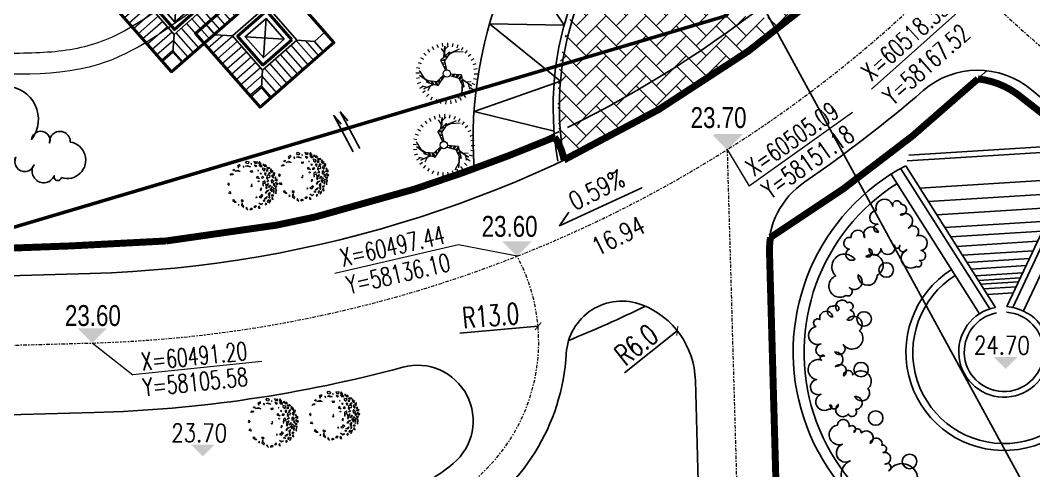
# Model space of a CAD drawing. Header units: inches. Extents: x 393 to 1582, y 246 to 1188.
# Drawn here: x 1064.4 to 1137.2, y 691.2 to 723.6 of the extents above; entities that cross this region are included whole.
import ezdxf

# ---------------------------------------------------------------- set-up
doc = ezdxf.new("R2010")
doc.units = ezdxf.units.IN
doc.header["$MEASUREMENT"] = 0
for name, pattern in [('CENTERX2', [4, 2.5, -0.5, 0.5, -0.5]), ('CONTINOUS', [0]), ('DASHED2', [0.375, 0.25, -0.125]), ('DOTE', [2.42, 2, -0.2, 0.02, -0.2])]:
    doc.linetypes.add(name, pattern=pattern)
for name, color, linetype in [('DIM', 4, 'Continuous'), ('drain', 4, 'Continuous'), ('ELEV', 1, 'Continuous'), ('JZ', 4, 'Continuous'), ('LAWN', 3, 'Continuous'), ('ROAD-TEXT', 4, 'Continuous'), ('roadradiu', 3, 'Continuous'), ('rod', 1, 'Continuous'), ('YSX', 7, 'Continuous'), ('公共绿地', 3, 'Continuous'), ('绿化', 3, 'Continuous'), ('车库边线', 4, 'DOTE')]:
    doc.layers.add(name, color=color, linetype=linetype)
for name, color, linetype, lineweight in [('HATCH', 64, 'Continuous', 9), ('jz1', 40, 'Continuous', 40), ('ROAD', 1, 'Continuous', 25), ('ROAD-CENTER', 7, 'CENTERX2', 18), ('ROAD-ZB', 4, 'Continuous', 15), ('树', 84, 'Continuous', 15)]:
    doc.layers.add(name, color=color, linetype=linetype, lineweight=lineweight)
doc.styles.add('DIM_FONT', font='SIMPLEX.shx', dxfattribs={"width": 0.8})
doc.styles.add('FLS', font='', dxfattribs={"width": 0.8})
doc.styles.add('HZ', font='simplex.shx', dxfattribs={"width": 0.7, "bigfont": 'hztxt.shx'})
doc.styles.get('FLS').set_extended_font_data('创艺繁隶书')
doc.linetypes.add('FENCELINE1', pattern='A,0.25,-0.1,[133,ltypeshp.shx,S=0.1,R=0,X=-0.1,Y=0],-0.1,1', length=1.45)
doc.dimstyles.new('NORMAL', dxfattribs={"dimtxt": 1.5, "dimasz": 0.3, "dimexe": 0.5, "dimexo": 0.3, "dimgap": 0.3, "dimtad": 1, "dimdec": 1, "dimzin": 1, "dimdsep": 46, "dimtxsty": 'HZ', "dimblk": 'ARCHTICK', "dimcen": 0, "dimclrt": 256, "dimadec": 0, "dimazin": 0, "dimtfac": 1, "dimtdec": 1, "dimtofl": 0, "dimtmove": 0, "dimatfit": 3, "dimldrblk": 'ARCHTICK', "dimfxl": 1, "dimtolj": 2, "dimtzin": 0, "dimarcsym": 0})

# ---------------------------------------------------------------- blocks, each defined once
blk = doc.blocks.new('A$C4EB55EB1')
at = {"layer": '绿化'}
for p, q in [((14.986, 18.355), (0.415, 16.882)), ((15.206, 17.372), (0.516, 15.887)), ((15.416, 16.891), (0.566, 15.39)), ((13.097, 10.319), (9.025, 16.245)), ((13.52, 11.157), (9.96, 16.339)), ((13.859, 11.829), (10.708, 16.415)), ((14.174, 12.452), (11.402, 16.485)), ((14.49, 13.078), (12.101, 16.556)), ((14.718, 13.53), (12.604, 16.607)), ((14.891, 13.872), (12.986, 16.645)), ((15.119, 14.324), (13.489, 16.696)), ((15.38, 14.841), (14.065, 16.754)), ((10.333, 4.843), (2.923, 15.628)), ((10.964, 6.093), (4.316, 15.769)), ((11.603, 7.359), (5.727, 15.911)), ((12.201, 8.544), (7.047, 16.045)), ((12.645, 9.423), (8.027, 16.144)), ((9.265, 2.729), (15.992, 16.052)), ((9.712, 2.503), (16.366, 15.684)), ((8.311, 2.489), (0, 14.585)), ((8.828, 2.619), (0.307, 15.021)), ((10.604, 2.053), (17.205, 15.127))]:
    blk.add_line(p, q, dxfattribs=at)
for points in [[(29.942, 28.85, 1.091309), (30.731, 27.642, 1.091309), (31.091, 26.574, 1.091309), (31.486, 25.97, 1.091309), (32.373, 26.863, 1.091309), (32.762, 27.684, 1.091309), (33.26, 28.113, 1.091309), (31.65, 29.711, 1.091309), (29.721, 30.702, 1.091309), (29.426, 33.409, 1.091309), (28.5, 33.121, 1.091309), (26.141, 34.965, 1.091309), (25.21, 36.102, 1.091309), (22.36, 35.736, 1.091309), (21.257, 35.27, 1.091309), (20.759, 34.84, 1.091309), (22.795, 33.814, 1.091309), (22.94, 33.173, 1.091309), (25.689, 31.793, 1.091309), (27.329, 31.727, 1.091309), (27.688, 31.016, 1.091309), (28.727, 29.844, 1.091309), (29.942, 28.85)], [(12.534, 32.568, 1.091309), (13.64, 32.323, 1.091309), (14.988, 33.895, 1.091309), (16.807, 33.651, 1.091309), (18.343, 32.908, 1.091309), (18.658, 34.228, 1.091309), (19.119, 34.906, 1.091309), (17.299, 35.506, 1.091309), (15.803, 35.287, 1.091309), (14.304, 35.781, 1.091309), (12.958, 33.496, 1.091309), (10.46, 34.2, 1.091309), (8.754, 32.983, 1.091309), (7.693, 30.842, 1.091309), (7.697, 29.773, 1.091309), (8.197, 29.49, 1.091309), (10.041, 31.847, 1.091309), (10.897, 31.922, 1.091309), (12.534, 32.568)], [(5.549, 23.415, 1.091309), (6.728, 22.671, 1.091309), (7.937, 23.459, 1.091309), (7.468, 24.918, 1.091309), (7.892, 25.846, 1.091309), (9.1, 26.99, 1.091309), (9.526, 27.561, 1.091309), (9.306, 29.057, 1.091309), (9.553, 29.806, 1.091309), (10.368, 31.198, 1.091309), (11.114, 31.664, 1.091309), (10.075, 33.192, 1.091309), (7.519, 30.476, 1.091309), (7.344, 29.585, 1.091309), (7.029, 27.909, 1.091309), (5.857, 26.872, 1.091309), (5.256, 25.409, 1.091309), (5.332, 24.198, 1.091309), (5.549, 23.415)], [(32.105, 12.719, 1.091309), (31.718, 11.542, 1.091309), (32.005, 10.973, 1.091309), (31.794, 10.331, 1.091309), (32.189, 9.37, 1.091309), (33.432, 10.621, 1.091309), (34.354, 11.978, 1.091309), (35.7, 14.263, 1.091309), (35.412, 14.832, 1.091309), (35.301, 15.936, 1.091309), (35.833, 16.828, 1.091309), (36.576, 18.363, 1.091309), (35.468, 18.965, 1.091309), (35.784, 20.284, 1.091309), (36.066, 21.14, 1.091309), (35.885, 22.03, 1.091309), (34.06, 23.698, 1.091309), (33.985, 24.909, 1.091309), (32.315, 23.443, 1.091309), (33.745, 22.379, 1.091309), (33.854, 21.631, 1.091309), (33.36, 20.49, 1.091309), (32.686, 19.525, 1.091309), (32.903, 18.742, 1.091309), (33.654, 18.139, 1.091309), (33.343, 15.395, 1.091309), (33.024, 14.788, 1.091309), (32.207, 14.109, 1.091309), (31.71, 13.679, 1.091309), (32.105, 12.719)], [(5.206, 18.97, 1.091309), (5.247, 17.652, 1.091309), (6.349, 18.475, 1.091309), (7.666, 18.871, 1.091309), (8.842, 18.84, 1.091309), (9.624, 19.412, 1.091309), (8.482, 19.907, 1.091309), (6.624, 21.112, 1.091309), (5.303, 21.785, 1.091309), (5.201, 20.395, 1.091309), (5.56, 19.684, 1.091309), (5.206, 18.97)], [(23.476, 4.175, 1.091309), (23.299, 3.64, 1.091309), (24.153, 4.07, 1.091309), (24.941, 3.218, 1.091309), (25.654, 3.22, 1.091309), (26.754, 4.4, 1.091309), (27.5, 5.222, 1.091309), (27.963, 5.188, 1.091309), (29.672, 5.692, 1.091309), (30.595, 6.693, 1.091309), (31.375, 7.978, 1.091309), (30.983, 7.87, 1.091309), (30.589, 8.474, 1.091309), (30.869, 9.686, 1.091309), (30.155, 10.04, 1.091309), (29.231, 9.396, 1.091309), (28.016, 10.033, 1.091309), (27.667, 8.251, 1.091309), (28.168, 7.611, 1.091309), (27.815, 6.541, 1.091309), (26.749, 5.825, 1.091309), (25.785, 6.142, 1.091309), (23.965, 6.742, 1.091309), (23.721, 5.28, 1.091309), (22.831, 5.099, 1.091309), (22.405, 4.528, 1.091309), (23.476, 4.175)], [(12.963, 3.605, 1.091309), (14.036, 2.54, 1.091309), (14.996, 3.292, 1.091309), (15.6, 3.686, 1.091309), (16.637, 2.87, 1.091309), (17.247, 1.838, 1.091309), (18.208, 2.234, 1.091309), (18.739, 3.126, 1.091309), (20.88, 2.421, 1.091309), (21.908, 4.099, 1.091309), (21.159, 3.989, 1.091309), (19.769, 4.091, 1.091309), (18.944, 5.549, 1.091309), (18.023, 3.836, 1.091309), (17.275, 3.727, 1.091309), (16.737, 4.616, 1.091309), (15.843, 5.503, 1.091309), (15.627, 5.93, 1.091309), (15.625, 6.643, 1.091309), (16.475, 8.142, 1.091309), (15.869, 8.104, 1.091309), (15.05, 7.781, 1.091309), (14.127, 6.78, 1.091309), (13.917, 5.782, 1.091309), (13.28, 4.568, 1.091309), (12.426, 4.138, 1.091309), (12.963, 3.605)]]:
    blk.add_lwpolyline(points, format="xyb", close=True, dxfattribs=at)
for centre in [(20.833, 31.812), (15.936, 31.648), (11.793, 29.886), (25.746, 29.932), (8.506, 26.788), (10.367, 27.046), (29.358, 26.43), (31.525, 21.793), (31.68, 16.535), (29.912, 11.965), (26.883, 8.635), (18.123, 6.006), (22.875, 6.553)]:
    blk.add_circle(centre, 0.646, dxfattribs=at)
for centre, radius, start, end in [((19.017, 18.748), 18.754, 238.66969, 190.31567), ((19.041, 18.765), 17.79, 243.21345, 185.77191), ((19.041, 18.765), 8.73, 243.21345, 185.77191), ((19.041, 18.765), 8.112, 243.21345, 185.77191), ((19, 18.736), 4.031, 221.74114, 207.24422), ((19, 18.736), 3.531, 221.74114, 207.24422)]:
    blk.add_arc(centre, radius, start, end, dxfattribs=at)
blk = doc.blocks.new('GPPMTR01')
at = {"color": 0, "linetype": 'ByBlock'}
for points in [[(-0.263, 0.454), (-0.27, 0.431), (-0.248, 0.431), (-0.243, 0.447)], [(-0.215, 0.443), (-0.218, 0.456), (-0.242, 0.475), (-0.199, 0.486), (-0.199, 0.449)], [(-0.166, 0.433), (-0.207, 0.386), (-0.18, 0.371), (-0.137, 0.387), (-0.147, 0.409), (-0.165, 0.407)], [(-0.173, 0.469), (-0.151, 0.518), (-0.12, 0.516), (-0.128, 0.487), (-0.144, 0.498), (-0.151, 0.48), (-0.145, 0.47)], [(-0.127, 0.461), (-0.133, 0.429), (-0.111, 0.428), (-0.096, 0.459)], [(-0.106, 0.53), (-0.073, 0.496), (-0.058, 0.515), (-0.035, 0.504), (-0.038, 0.545), (-0.064, 0.53)], [(-0.038, 0.477), (-0.055, 0.454), (-0.043, 0.424), (-0.032, 0.439)], [(0.007, 0.443), (-0.026, 0.412), (-0.02, 0.382), (0.016, 0.352), (0.045, 0.367), (0.01, 0.386), (0.034, 0.42)], [(0.005, 0.559), (-0.005, 0.523), (0.016, 0.511), (0.051, 0.519)], [(0.01, 0.485), (0.042, 0.462), (0.084, 0.477), (0.066, 0.492), (0.042, 0.485)], [(0.105, 0.53), (0.084, 0.519), (0.099, 0.504), (0.114, 0.511)], [(0.158, 0.447), (0.096, 0.443), (0.105, 0.412), (0.146, 0.393), (0.155, 0.416), (0.14, 0.428)], [(0.131, 0.488), (0.137, 0.5), (0.134, 0.53), (0.173, 0.507), (0.146, 0.481)], [(0.179, 0.477), (0.229, 0.496), (0.25, 0.473), (0.223, 0.458), (0.22, 0.477), (0.202, 0.469), (0.199, 0.458)], [(0.205, 0.439), (0.179, 0.42), (0.194, 0.405), (0.226, 0.416)], [(0.268, 0.45), (0.253, 0.435), (0.241, 0.409), (0.274, 0.428)], [(-0.412, 0.305), (-0.364, 0.304), (-0.367, 0.328), (-0.343, 0.337), (-0.374, 0.364), (-0.382, 0.335)], [(-0.393, 0.241), (-0.408, 0.23), (-0.396, 0.226)], [(-0.354, 0.404), (-0.335, 0.371), (-0.312, 0.378), (-0.293, 0.408)], [(-0.304, 0.31), (-0.343, 0.272), (-0.298, 0.279)], [(-0.298, 0.355), (-0.259, 0.362), (-0.24, 0.402), (-0.263, 0.4), (-0.275, 0.378)], [(-0.215, 0.295), (-0.215, 0.276), (-0.206, 0.283)], [(-0.123, 0.314), (-0.144, 0.295), (-0.135, 0.287), (-0.115, 0.295)], [(-0.064, 0.207), (-0.085, 0.184), (-0.115, 0.203), (-0.115, 0.219), (-0.085, 0.207), (-0.052, 0.226)], [(-0.079, 0.401), (-0.097, 0.371), (-0.064, 0.359), (-0.049, 0.371)], [(-0.032, 0.317), (-0.058, 0.295), (-0.043, 0.264), (-0.023, 0.291)], [(0.045, 0.295), (0.042, 0.249), (0.105, 0.211), (0.119, 0.219), (0.069, 0.245), (0.096, 0.283)], [(0.084, 0.371), (0.072, 0.344), (0.081, 0.321), (0.084, 0.344)], [(0.128, 0.336), (0.137, 0.287), (0.114, 0.272), (0.146, 0.26), (0.158, 0.302)], [(0.179, 0.272), (0.167, 0.245), (0.185, 0.238), (0.199, 0.253)], [(0.199, 0.291), (0.179, 0.352), (0.211, 0.31)], [(0.214, 0.359), (0.274, 0.374), (0.291, 0.409), (0.282, 0.336), (0.247, 0.333)], [(0.25, 0.325), (0.241, 0.298), (0.312, 0.302), (0.282, 0.329)], [(0.253, 0.268), (0.241, 0.226), (0.259, 0.177), (0.274, 0.203), (0.253, 0.219)], [(0.303, 0.268), (0.309, 0.219), (0.336, 0.215), (0.351, 0.234)], [(0.315, 0.416), (0.306, 0.401), (0.318, 0.39), (0.348, 0.393)], [(0.321, 0.363), (0.306, 0.34), (0.327, 0.325), (0.356, 0.325), (0.327, 0.336)], [(0.351, 0.382), (0.348, 0.371), (0.368, 0.355), (0.392, 0.359)], [(0.386, 0.257), (0.368, 0.272), (0.365, 0.287), (0.377, 0.298), (0.401, 0.283)], [(0.401, 0.207), (0.383, 0.219), (0.365, 0.211), (0.368, 0.196), (0.392, 0.192)], [(0.431, 0.26), (0.419, 0.245), (0.436, 0.23), (0.466, 0.249)], [(-0.482, 0.014), (-0.506, 0.025), (-0.514, -0.024), (-0.506, -0.036), (-0.464, -0.036), (-0.47, -0.024), (-0.494, -0.017)], [(-0.482, 0.196), (-0.461, 0.207), (-0.432, 0.177), (-0.452, 0.154), (-0.494, 0.15), (-0.5, 0.177)], [(-0.446, 0.071), (-0.432, 0.055), (-0.414, 0.067)], [(-0.417, 0.109), (-0.411, 0.15), (-0.357, 0.188), (-0.369, 0.162)], [(-0.283, 0.139), (-0.269, 0.181), (-0.239, 0.166), (-0.248, 0.139), (-0.263, 0.15)], [(-0.02, 0.033), (-0.035, 0.025), (-0.026, 0.017), (-0.014, 0.021)], [(-0.02, 0.188), (-0.008, 0.192), (0.001, 0.177), (-0.02, 0.169)], [(0.152, 0.162), (0.137, 0.139), (0.158, 0.12), (0.176, 0.128), (0.161, 0.143)], [(0.25, 0.086), (0.271, 0.063), (0.274, 0.021), (0.303, 0.052), (0.285, 0.109)], [(0.348, 0.173), (0.377, 0.128), (0.356, 0.097), (0.354, 0.128)], [(0.401, 0.078), (0.398, 0.063), (0.374, 0.067), (0.377, 0.09)], [(0.428, 0.025), (0.431, -0.021), (0.377, -0.043), (0.41, -0.013)], [(0.422, 0.166), (0.419, 0.135), (0.439, 0.12), (0.451, 0.139)], [(0.442, 0.203), (0.451, 0.169), (0.487, 0.139), (0.472, 0.181)], [(0.451, 0.074), (0.469, 0.052), (0.484, 0.063), (0.472, 0.093)], [(-0.467, -0.131), (-0.464, -0.157), (-0.482, -0.154), (-0.485, -0.127)], [(-0.437, -0.131), (-0.429, -0.066), (-0.381, -0.04), (-0.408, -0.078)], [(-0.42, -0.26), (-0.432, -0.218), (-0.411, -0.188), (-0.402, -0.214), (-0.411, -0.229)], [(0.256, -0.013), (0.241, -0.028), (0.253, -0.04)], [(0.407, -0.119), (0.389, -0.138), (0.398, -0.176), (0.419, -0.154)], [(0.436, -0.066), (0.442, -0.097), (0.466, -0.097), (0.481, -0.074), (0.46, -0.078)], [(-0.266, -0.366), (-0.304, -0.374), (-0.283, -0.4), (-0.251, -0.393)], [(0.17, -0.286), (0.137, -0.317), (0.149, -0.336), (0.176, -0.321)], [(0.188, -0.431), (0.211, -0.423), (0.188, -0.408)], [(0.205, -0.332), (0.199, -0.343), (0.235, -0.378), (0.294, -0.359), (0.274, -0.34), (0.235, -0.351)], [(0.327, -0.305), (0.333, -0.328), (0.389, -0.313)], [(0.416, -0.218), (0.389, -0.233), (0.392, -0.271), (0.407, -0.248)], [(-0.115, -0.473), (-0.138, -0.438), (-0.106, -0.438), (-0.085, -0.446)], [(0.072, -0.48), (0.042, -0.461), (0.06, -0.45), (0.066, -0.454), (0.096, -0.454), (0.096, -0.438), (0.125, -0.442), (0.114, -0.461)]]:
    blk.add_lwpolyline(points, close=True, dxfattribs=at)
blk.add_circle((0, 0), 0.01, dxfattribs=at)
blk = doc.blocks.new('_ARCHTICK')
at = {"color": 0, "linetype": 'ByBlock', "const_width": 0.15}
blk.add_lwpolyline([(-0.5, -0.5), (0.5, 0.5)], dxfattribs=at)
blk = doc.blocks.new('*D108')
at = {"layer": 'DEFPOINTS', "color": 0, "ltscale": 0.3, "transparency": 16777216}
for p in [(1123.957, 1187.983), (1247.519, 525.406)]:
    blk.add_point(p, dxfattribs=at)
at = {"layer": 'roadradiu', "color": 0, "lineweight": -2, "ltscale": 0.3, "transparency": 16777216}
blk.add_line((1246.336, 531.746), (1247.519, 525.406), dxfattribs=at)
at = {"layer": 'roadradiu', "color": 0, "lineweight": -2, "ltscale": 0.3, "transparency": 16777216, "xscale": 0.3, "yscale": 0.3, "zscale": 0.3, "rotation": 280.5635434118076}
blk.add_blockref('_ARCHTICK', (1247.519, 525.406), dxfattribs=at)
at = {"layer": 'roadradiu', "ltscale": 0.3, "transparency": 16777216, "insert": (1247.905, 529.063), "char_height": 1.5, "attachment_point": 5, "rotation": 280.56354, "style": 'HZ'}
blk.add_mtext('\\A2;R674.0', dxfattribs=at)
blk = doc.blocks.new('*D188')
at = {"layer": 'DEFPOINTS', "color": 0, "ltscale": 0.3, "transparency": 16777216}
for p in [(1123.957, 1187.983), (1194.722, 517.708)]:
    blk.add_point(p, dxfattribs=at)
at = {"layer": 'roadradiu', "color": 0, "lineweight": -2, "ltscale": 0.3, "transparency": 16777216}
blk.add_line((1193.358, 530.623), (1194.722, 517.708), dxfattribs=at)
at = {"layer": 'roadradiu', "color": 0, "lineweight": -2, "ltscale": 0.3, "transparency": 16777216, "xscale": 0.3, "yscale": 0.3, "zscale": 0.3, "rotation": 276.0266870917976}
blk.add_blockref('_ARCHTICK', (1194.722, 517.708), dxfattribs=at)
at = {"layer": 'roadradiu', "ltscale": 0.3, "transparency": 16777216, "insert": (1194.709, 527.824), "char_height": 1.5, "attachment_point": 5, "rotation": 276.02669, "style": 'HZ'}
blk.add_mtext('\\A2;R674.0', dxfattribs=at)
blk = doc.blocks.new('*D497')
at = {"layer": 'DEFPOINTS', "color": 0, "ltscale": 0.3, "transparency": 16777216}
for p in [(1111.623, 701.285), (1106.922, 697.557)]:
    blk.add_point(p, dxfattribs=at)
at = {"layer": 'roadradiu', "color": 0, "lineweight": -2, "ltscale": 0.3, "transparency": 16777216}
blk.add_line((1107.823, 698.271), (1111.623, 701.285), dxfattribs=at)
at = {"layer": 'roadradiu', "color": 0, "lineweight": -2, "ltscale": 0.3, "transparency": 16777216, "xscale": 0.5, "yscale": 0.5, "zscale": 0.5, "rotation": 38.41345613202511}
blk.add_blockref('_ARCHTICK', (1111.623, 701.285), dxfattribs=at)
at = {"layer": 'roadradiu', "ltscale": 0.3, "transparency": 16777216, "insert": (1108.679, 700.29), "char_height": 1.5, "attachment_point": 5, "rotation": 38.41346, "style": 'HZ'}
blk.add_mtext('\\A2;R6.0', dxfattribs=at)
blk = doc.blocks.new('A$C1C5E2274')
at = {"layer": 'HATCH'}
for p, q in [((4.075, 6.887), (4.492, 5.33)), ((4.489, 6.998), (4.839, 5.691)), ((4.903, 7.109), (5.142, 6.216)), ((1.591, 6.222), (2.008, 4.664)), ((2.005, 6.333), (2.422, 4.775)), ((2.419, 6.444), (2.836, 4.886)), ((2.833, 6.555), (3.25, 4.997)), ((3.247, 6.666), (3.664, 5.108)), ((3.661, 6.776), (4.078, 5.219)), ((5.129, 6.194), (6.04, 6.438)), ((1.177, 6.111), (1.492, 4.934)), ((4.704, 5.192), (6.261, 5.61)), ((4.826, 5.669), (6.151, 6.024)), ((4.814, 4.778), (6.372, 5.196)), ((4.925, 4.364), (6.483, 4.782)), ((5.036, 3.95), (6.594, 4.368)), ((5.147, 3.536), (6.705, 3.954)), ((5.258, 3.122), (6.816, 3.54)), ((5.369, 2.708), (6.927, 3.126)), ((5.879, 2.401), (7.038, 2.712))]:
    blk.add_line(p, q, dxfattribs=at)
at = {"layer": 'JZ'}
for p, q in [((5.195, 6.308), (4.655, 5.373)), ((1.975, 4.655), (1.04, 5.195)), ((6.308, 2.154), (5.373, 2.693)), ((2.693, 1.975), (2.154, 1.04))]:
    blk.add_line(p, q, dxfattribs=at)
for points in [[(4.975, 7.129), (5.796, 7.348), (6.015, 6.528), (5.195, 6.308)], [(0, 5.796), (0.821, 6.015), (1.04, 5.195), (0.22, 4.975)], [(1.975, 4.655), (4.655, 5.373), (5.373, 2.693), (2.693, 1.975)], [(2.634, 4.275), (4.275, 4.715), (4.715, 3.074), (3.074, 2.634)], [(6.308, 2.154), (7.129, 2.374), (7.348, 1.553), (6.528, 1.333)], [(1.333, 0.821), (2.154, 1.04), (2.374, 0.22), (1.553, 0)]]:
    blk.add_lwpolyline(points, close=True, dxfattribs=at)
for points in [[(4.275, 4.715), (3.074, 2.634)], [(4.715, 3.074), (2.634, 4.275)]]:
    blk.add_lwpolyline(points, dxfattribs=at)
at = {"layer": 'jz1'}
for points in [[(1.553, 0), (7.348, 1.553), (5.796, 7.348), (0, 5.796)], [(2.238, 4.504), (4.504, 5.111), (5.111, 2.845), (2.845, 2.238)]]:
    blk.add_lwpolyline(points, close=True, dxfattribs=at)
blk = doc.blocks.new('A$C45DD124F')
at = {"layer": 'YSX', "extrusion": (0, 0, -1), "xscale": 0.8000000000006148, "yscale": 0.7999999999992724, "zscale": -0.8, "rotation": 72.08396600042862}
blk.add_blockref('A$C1C5E2274', (-0.626, -1.182), dxfattribs=at)
blk = doc.blocks.new('t2')
for p, q in [((-0.15, 3.3), (-0.13, 2.95)), ((0.43, 3.28), (0.38, 2.92)), ((-2.24, 2.44), (-1.99, 2.17)), ((-1.78, 2.79), (-1.59, 2.49)), ((-1.34, 2.61), (-1.58, 1.52)), ((-1.34, 2.61), (-1.51, 1.47)), ((-1.44, 2), (-0.89, 2.82)), ((-1.27, 3.06), (-1.13, 2.72)), ((-0.72, 3.23), (-0.64, 2.88)), ((0.99, 3.16), (0.88, 2.81)), ((1.53, 2.93), (1.36, 2.62)), ((2.01, 2.62), (1.79, 2.34)), ((2.44, 2.24), (2.17, 1.99)), ((-2.93, 1.53), (-2.62, 1.36)), ((-2.62, 2.01), (-2.34, 1.79)), ((-1.95, 1.1), (-2.53, 1.12)), ((-1.63, 0.77), (-2.5, 1.58)), ((-2.5, 1.58), (-1.63, 0.89)), ((-2.3, 1.92), (-2.2, 1.35)), ((-1.73, 1.61), (-1.56, 0.32)), ((-1.53, 1.47), (-1.73, 1.61)), ((-1.24, 0.62), (-1.53, 1.47)), ((1.06, 1.19), (0.28, 0.27)), ((2.26, 0.7), (1.06, 1.19)), ((1.48, 1.02), (2.62, 1.38)), ((2.62, 1.38), (1.59, 0.97)), ((1.93, 1.14), (2.23, 1.63)), ((2.81, 1.03), (2.27, 1.23)), ((2.79, 1.78), (2.49, 1.59)), ((3.06, 1.27), (2.72, 1.13)), ((-3.28, 0.43), (-2.92, 0.38)), ((-3.16, 0.99), (-2.81, 0.88)), ((-1.56, 0.32), (-0.37, 0.11)), ((-0.31, 0.25), (-1.24, 0.62)), ((0.37, 0.14), (1.16, 0.76)), ((1.16, 0.76), (2.04, 0.59)), ((2.93, -0.14), (2.03, 0.57)), ((2.04, 0.59), (2.26, 0.7)), ((2.93, -0.14), (2.11, 0.61)), ((2.45, 0.24), (2.89, -0.64)), ((3.23, 0.72), (2.88, 0.64)), ((3.3, 0.15), (2.95, 0.13)), ((-3.3, -0.15), (-2.95, -0.13)), ((-3.23, -0.72), (-2.88, -0.64)), ((-0.06, -0.39), (0.08, -1.38)), ((0.5, -1.51), (0.1, -0.38)), ((3.16, -0.99), (2.81, -0.88)), ((3.28, -0.43), (2.92, -0.38)), ((-3.06, -1.27), (-2.72, -1.13)), ((-2.79, -1.78), (-2.49, -1.59)), ((-2.44, -2.24), (-2.17, -1.99)), ((-1.59, -2.47), (-0.52, -2.05)), ((-1.59, -2.47), (-0.52, -2.13)), ((-0.53, -2.3), (0.5, -1.51)), ((-0.51, -2.07), (-0.53, -2.3)), ((0.08, -1.38), (-0.51, -2.07)), ((0.14, -1.8), (-0.12, -2.95)), ((-0.12, -2.95), (0.04, -1.86)), ((2.24, -2.44), (1.99, -2.17)), ((2.62, -2.01), (2.34, -1.79)), ((2.93, -1.53), (2.62, -1.36)), ((-2.01, -2.62), (-1.79, -2.34)), ((-1.02, -2.25), (-1.99, -2.18)), ((-1.53, -2.93), (-1.36, -2.62)), ((-0.99, -3.16), (-0.88, -2.81)), ((-0.52, -2.95), (-0.07, -2.58)), ((-0.43, -3.28), (-0.38, -2.92)), ((0.03, -2.24), (0.29, -2.75)), ((0.15, -3.3), (0.13, -2.95)), ((0.72, -3.23), (0.64, -2.88)), ((1.27, -3.06), (1.13, -2.72)), ((1.78, -2.79), (1.59, -2.49))]:
    blk.add_line(p, q)
at = {"color": 0}
for p, q in [((-1.71, 1.46), (-1.64, 1.54)), ((-1.69, 1.3), (-1.53, 1.47)), ((-1.65, 0.98), (-1.44, 1.2)), ((1.07, 1.18), (1.21, 0.75)), ((1.22, 1.12), (1.35, 0.72)), ((-1.63, 0.82), (-1.39, 1.07)), ((-1.58, 0.5), (-1.3, 0.8)), ((-1.56, 0.34), (-1.25, 0.67)), ((-1.28, 0.27), (-1.03, 0.54)), ((-1.14, 0.24), (-0.91, 0.49)), ((-0.85, 0.19), (-0.66, 0.39)), ((-0.7, 0.16), (-0.54, 0.34)), ((0.49, 0.53), (0.57, 0.29)), ((0.59, 0.64), (0.67, 0.38)), ((0.78, 0.86), (0.88, 0.54)), ((0.88, 0.98), (0.99, 0.62)), ((1.52, 1), (1.62, 0.67)), ((1.67, 0.94), (1.76, 0.65)), ((1.97, 0.81), (2.04, 0.59)), ((2.12, 0.75), (2.15, 0.64)), ((0.21, -0.69), (-0.03, -0.64)), ((0.26, -0.83), (-0.01, -0.77)), ((0.36, -1.11), (0.03, -1.03)), ((-0.28, -2.11), (-0.51, -2.06)), ((-0.02, -1.92), (-0.32, -1.85)), ((0.11, -1.82), (-0.23, -1.74)), ((0.36, -1.62), (-0.05, -1.53)), ((0.41, -1.25), (0.05, -1.17)), ((0.49, -1.52), (0.05, -1.42)), ((-0.41, -2.21), (-0.52, -2.19))]:
    blk.add_line(p, q, dxfattribs=at)
blk.add_circle((0, 0), 0.397)
at = {"style": 'DIM_FONT', "width": 0.8, "flags": 9}
for tag in ['XSIZE', 'YSIZE']:
    blk.add_attdef(tag, (0, 0), '', height=0.000997, rotation=122.3352, dxfattribs=at)
blk = doc.blocks.new('*D367')
at = {"layer": 'DEFPOINTS', "color": 0, "ltscale": 0.3, "transparency": 16777216}
for p in [(1102.7, 855.811), (1268.804, 491.93)]:
    blk.add_point(p, dxfattribs=at)
at = {"layer": 'roadradiu', "color": 0, "lineweight": -2, "ltscale": 0.3, "transparency": 16777216}
blk.add_line((1105.544, 849.58), (1102.7, 855.811), dxfattribs=at)
at = {"layer": 'roadradiu', "color": 0, "lineweight": -2, "ltscale": 0.3, "transparency": 16777216, "xscale": 0.5, "yscale": 0.5, "zscale": 0.5, "rotation": 114.5356906864757}
blk.add_blockref('_ARCHTICK', (1102.7, 855.811), dxfattribs=at)
at = {"layer": 'roadradiu', "ltscale": 0.3, "transparency": 16777216, "insert": (1105.285, 852.676), "char_height": 1.5, "attachment_point": 5, "rotation": 294.53569, "style": 'HZ'}
blk.add_mtext('\\A2;R400.0', dxfattribs=at)
blk = doc.blocks.new('*D368')
at = {"layer": 'DEFPOINTS', "color": 0, "ltscale": 0.3, "transparency": 16777216}
for p in [(1082.317, 845.798), (1268.804, 491.93)]:
    blk.add_point(p, dxfattribs=at)
at = {"layer": 'roadradiu', "color": 0, "lineweight": -2, "ltscale": 0.3, "transparency": 16777216}
blk.add_line((1085.511, 839.738), (1082.317, 845.798), dxfattribs=at)
at = {"layer": 'roadradiu', "color": 0, "lineweight": -2, "ltscale": 0.3, "transparency": 16777216, "xscale": 0.5, "yscale": 0.5, "zscale": 0.5, "rotation": 117.7890269071793}
blk.add_blockref('_ARCHTICK', (1082.317, 845.798), dxfattribs=at)
at = {"layer": 'roadradiu', "ltscale": 0.3, "transparency": 16777216, "insert": (1085.076, 842.815), "char_height": 1.5, "attachment_point": 5, "rotation": 297.78903, "style": 'HZ'}
blk.add_mtext('\\A2;R400.0', dxfattribs=at)
blk = doc.blocks.new('psss')
at = {"layer": 'drain', "ltscale": 3}
for points in [[(-2.979, 0.527), (0.007, 0.531), (-0.808, 0.714)], [(-2.967, -0.004), (0, 0), (-0.815, 0.183)]]:
    blk.add_lwpolyline(points, dxfattribs=at)
blk = doc.blocks.new('*D369')
at = {"layer": 'DEFPOINTS', "color": 0, "ltscale": 0.3, "transparency": 16777216}
for p in [(1101.623, 701.619, 0), (1088.672, 700.491, 0)]:
    blk.add_point(p, dxfattribs=at)
at = {"layer": 'roadradiu', "color": 0, "lineweight": -2, "ltscale": 0.3, "transparency": 16777216}
blk.add_line((1095.994, 701.129), (1101.623, 701.619), dxfattribs=at)
at = {"layer": 'roadradiu', "color": 0, "lineweight": -2, "ltscale": 0.3, "transparency": 16777216, "xscale": 0.5, "yscale": 0.5, "zscale": 0.5, "rotation": 4.980093265200382}
blk.add_blockref('_ARCHTICK', (1101.623, 701.619), dxfattribs=at)
at = {"layer": 'roadradiu', "ltscale": 0.3, "transparency": 16777216, "insert": (1098.219, 702.377), "char_height": 1.5, "attachment_point": 5, "rotation": 4.98009, "style": 'HZ'}
blk.add_mtext('\\A2;R13.0', dxfattribs=at)
blk = doc.blocks.new('*D308')
at = {"layer": 'DEFPOINTS', "color": 0, "ltscale": 0.3, "transparency": 16777216}
for p in [(1065.674, 820.138), (1065.852, 820.235), (1166.289, 636.078)]:
    blk.add_point(p, dxfattribs=at)
at = {"layer": 'DIM', "color": 0, "lineweight": -2, "ltscale": 0.3, "transparency": 16777216}
for p, q in [((1065.589, 820.091), (1065.235, 819.898)), ((1166.111, 635.98), (1065.674, 820.138)), ((1166.026, 635.934), (1165.672, 635.741))]:
    blk.add_line(p, q, dxfattribs=at)
at = {"layer": 'DIM', "color": 0, "lineweight": -2, "ltscale": 0.3, "transparency": 16777216, "xscale": 0.5, "yscale": 0.5, "zscale": 0.5}
for p, rotation in [((1065.674, 820.138), 118.6074258595368), ((1166.111, 635.98), 298.6074258595368)]:
    blk.add_blockref('_ARCHTICK', p, dxfattribs=dict(at, rotation=rotation))
at = {"layer": 'DIM', "ltscale": 0.3, "transparency": 16777216, "insert": (1116.815, 728.562), "char_height": 1.5, "attachment_point": 5, "rotation": 298.60743, "style": 'HZ'}
blk.add_mtext('\\A2;209.8', dxfattribs=at)

msp = doc.modelspace()

# ---------------------------------------------------------------- hatches: boundary and pattern name
at = {"layer": '绿化'}
h = msp.add_hatch(dxfattribs=at)
h.set_pattern_fill('AR-HBONE', color=0, scale=0.01, style=0)
h.set_pattern_definition([(45, (-57035.98, -59790.7877), (1e-16, 1.436840979), [3.048, -1.016]), (135, (-57035.2616, -59790.0693), (1e-16, 1.436840979), [3.048, -1.016])])
edge = h.paths.add_edge_path(flags=16)
edge.add_arc((1117.554, 729.033), 5.264, 0, 360)
edge = h.paths.add_edge_path()
edge.add_arc((1124.507, 717.668), 21.471, 65.22954, 190.79073, ccw=False)
edge.add_arc((1067.063, 791.166), 85.618, 295.12465, 320.89562, ccw=False)

# ---------------------------------------------------------------- linework, layer by layer
at = {"layer": 'ELEV', "color": 0}
for points in [[(1114.14, 715.367), (1116.261, 715.367), (1115.201, 714.307)], [(1114.226, 715.422), (1116.348, 715.422), (1115.287, 714.361)], [(1099.059, 707.712, 0), (1101.18, 707.712, 0), (1100.119, 706.651, 0)], [(1099.059, 707.712, 0), (1101.18, 707.712, 0), (1100.119, 706.651, 0)], [(1068.539, 701.471), (1070.66, 701.471), (1069.6, 700.411)], [(1134.351, 699.404), (1136.048, 699.404), (1135.199, 698.555)], [(1076.696, 693.103), (1078.393, 693.103), (1077.545, 692.254)]]:
    msp.add_solid(points, dxfattribs=at)
at = {"layer": 'ROAD', "color": 0, "linetype": 'Continuous'}
for p, q in [((1054.3, 706.989), (1069.405, 707.408)), ((1054.418, 704.991), (1069.461, 705.409)), ((982.87, 693.001), (1069.738, 695.413))]:
    msp.add_line(p, q, dxfattribs=at)
at = {"layer": 'ROAD', "color": 0}
msp.add_line((1118.163, 706.867), (1120.134, 637.299), dxfattribs=at)
for centre, radius, start, end in [((1067.102, 790.376), 85, 271.59027, 335.92837), ((1067.102, 790.376), 97, 301.86569, 313.47192), ((1067.102, 790.376), 95, 304.39762, 310.88294), ((1067.102, 790.376), 83, 271.59027, 295.73014), ((1067.102, 790.376), 83, 271.59027, 294.17389), ((1124.16, 707.037), 6, 124.39762, 181.62315), ((1107.642, 699.423), 4, 68.88663, 176.77728), ((1106.922, 697.557), 6, 1.62315, 68.88663), ((1067.102, 790.376), 97, 292.21607, 295.80854), ((1067.102, 790.376), 95, 271.59027, 285.14131)]:
    msp.add_arc(centre, radius, start, end, dxfattribs=at)
at = {"layer": 'ROAD', "color": 0, "ltscale": 0.3}
for centre, radius, start, end in [((1133.208, 714.015), 6, 49.96845, 130.88294), ((1088.672, 700.491), 15, 299.46076, 356.77728), ((1092.961, 694.813), 4, 309.96844, 105.14131), ((1088.196, 700.498), 11.418, 290.46043, 309.96844)]:
    msp.add_arc(centre, radius, start, end, dxfattribs=at)
at = {"layer": 'ROAD-CENTER', "color": 5, "ltscale": 0.1}
for p, q in [((1115.201, 714.307), (1116.484, 669.019)), ((982.731, 697.999), (1069.6, 700.411))]:
    msp.add_line(p, q, dxfattribs=at)
for centre, radius, start, end in [((1067.102, 790.376), 90, 271.59027, 335.92837), ((1204.505, 798.811), 102, 224.32521, 270.04691), ((1088.672, 700.491, 0), 13, 271.62209, 28.28626)]:
    msp.add_arc(centre, radius, start, end, dxfattribs=at)
at = {"layer": 'ROAD-TEXT', "color": 0}
msp.add_lwpolyline([(1109.081, 711.557), (1109.081, 711.557), (1103.156, 708.837), (1103.831, 709.805)], dxfattribs=at)
at = {"layer": 'ROAD-ZB', "color": 0, "ltscale": 0.3}
for points in [[(1125.563, 718.651), (1132.448, 724.791)], [(1124.201, 716.971), (1116.791, 711.69)], [(1115.201, 714.307), (1116.791, 711.69)], [(1095.896, 707.458), (1087.029, 705.413)], [(1069.6, 700.411), (1072.529, 698.116)], [(1081.782, 699.077), (1072.529, 698.116)]]:
    msp.add_lwpolyline(points, dxfattribs=at)
at = {"layer": 'ROAD-ZB', "color": 0, "ltscale": 0.3, "elevation": 0}
msp.add_lwpolyline([(1100.119, 706.651), (1095.896, 707.458)], dxfattribs=at)
at = {"layer": 'rod', "color": 0, "ltscale": 0.3}
msp.add_line((1112.919, 697.727), (1114.198, 652.594), dxfattribs=at)
msp.add_arc((1204.443, 798.815), 104.75, 229.96845, 254.42743, dxfattribs=at)
at = {"layer": '公共绿地', "color": 0, "linetype": 'FENCELINE1', "ltscale": 0.1, "const_width": 0.5}
for points in [[(1138.574, 765.543), (1132.07, 761.807), (1121.077, 755.887), (1110.729, 750.215), (1089.654, 738.941), (1047.08, 715.778), (1047.08, 715.778), (1047.321, 714.751), (1047.696, 712.491), (1054.3, 706.989, 0.011452), (1074.919, 707.745)], [(1074.919, 707.745), (1082.85, 708.884), (1085.606, 709.465), (1092.761, 711.474, 0.020351), (1102.809, 715.199, -0.112046), (1103.488, 713.569, 0.110958), (1133.503, 737.163, 0.277149), (1131.75, 738.322, -0.033443), (1134.779, 742.326), (1134.779, 742.326, 0.10684), (1137.744, 746.802, 0.036061)], [(919.878, 669.636), (926.089, 673.818), (930.189, 676.266), (942.203, 682.187), (943.135, 649.163), (943.135, 649.163), (1114.226, 654.008), (1113.803, 668.945), (1119.301, 669.098), (1118.245, 706.927, -0.044692), (1118.311, 707.995, 0.048467), (1133.212, 719.394, -0.148731), (1136.416, 718.004, 0.062521), (1158.247, 703.71)]]:
    msp.add_lwpolyline(points, format="xyb", dxfattribs=at)
at = {"layer": '树', "color": 0}
msp.add_open_spline([(1076.461, 725.901), (1076.111, 725.642), (1075.765, 725.386), (1074.731, 724.633), (1074.05, 724.151), (1072.731, 723.3), (1072.094, 722.926), (1070.816, 722.288), (1070.177, 722.025), (1068.88, 721.637), (1068.196, 721.502), (1066.055, 721.226), (1064.503, 721.218), (1061.956, 721.222), (1061.006, 721.226), (1059.398, 721.175), (1058.745, 721.138), (1057.445, 721.01), (1056.803, 720.921), (1054.9, 720.594), (1053.661, 720.294), (1050.402, 719.361), (1048.424, 718.642), (1046.478, 717.935)], degree=3, knots=[0, 0, 0, 0, 1.261253, 1.261253, 3.783758, 3.783758, 6.162284, 6.162284, 8.558626, 8.558626, 10.954969, 10.954969, 15.729132, 15.729132, 18.465566, 18.465566, 20.296443, 20.296443, 22.12732, 22.12732, 25.789074, 25.789074, 31.953894, 31.953894, 31.953894, 31.953894], dxfattribs=at)
msp.add_spline([(1077.352, 724.695), (1070.053, 720.423), (1058.514, 719.606), (1046.99, 716.525)], degree=3, dxfattribs=at)
at = {"layer": '绿化', "color": 0}
msp.add_lwpolyline([(1133.596, 737.615), (1129.771, 744.592), (1127.138, 739.325), (1124.051, 744.64), (1122.503, 739.333), (1119.205, 743.803), (1118.619, 738.574), (1114.421, 742.115), (1113.987, 736.633), (1110.208, 739.781), (1110.649, 734.336), (1105.921, 736.314), (1107.455, 731.058), (1102.574, 732.433), (1105.156, 727.49), (1100.106, 728.363), (1103.503, 723.265), (1098.136, 723.346), (1103.231, 719.23), (1097.021, 717.06), (1102.769, 715.643)], dxfattribs=at)
at = {"layer": '绿化', "color": 0, "linetype": 'CONTINOUS'}
msp.add_lwpolyline([(1067.387, 712.306, 1.091309), (1068.026, 714.851, 1.091309), (1066.544, 714.777, 1.091309), (1065.242, 715.04, 1.091309), (1061.271, 717.595, 1.091309), (1061.151, 717.371, 1.091309), (1062.25, 715.918, 1.091309), (1061.83, 715.132, 1.091309), (1059.513, 717.814, 1.091309), (1057.874, 718.256, 1.091309), (1057.266, 716.849, 1.091309), (1057.705, 714.161, 1.091309), (1059.591, 714.452, 1.091309), (1059.805, 711.884, 1.091309), (1063.228, 714.24, 1.091309), (1064.126, 713.76, 1.091309), (1065.42, 713.213, 1.091309), (1066.878, 712.434, 1.091309), (1067.387, 712.306)], format="xyb", close=True, dxfattribs=at)
at = {"layer": '绿化', "color": 0}
for centre, radius, start, end in [((1126.666, 715.042), 29.713, 72.64236, 184.02153), ((1124.781, 717.372), 22.079, 66.46793, 190.12661), ((1124.781, 717.372), 21.629, 66.46793, 190.12661), ((1067.102, 790.376), 83, 296.19124, 320.85348)]:
    msp.add_arc(centre, radius, start, end, dxfattribs=at)
at = {"layer": '车库边线', "color": 0, "linetype": 'DASHED2', "const_width": 0.25}
msp.add_lwpolyline([(1164.639, 799.154), (1115.13, 723.925), (1115.13, 723.925), (1115.13, 723.925), (1060.009, 707.553), (984.103, 837.349)], dxfattribs=at)

# ---------------------------------------------------------------- block references
at = {"layer": 'LAWN', "color": 0, "extrusion": (0, 0, -1), "xscale": 1.469664000028643, "yscale": 1.469663999858312, "zscale": -1.469664, "rotation": 225.9211086577906}
for p in [(-1075.718, 730.12), (-1082.073, 727.565)]:
    msp.add_blockref('A$C45DD124F', p, dxfattribs=at)
at = {"layer": 'ROAD', "color": 0, "xscale": -1, "rotation": 298.0627728639287}
msp.add_blockref('psss', (1086.945, 716.76), dxfattribs=at)
at = {"layer": '树'}
for name, p, xscale, yscale, zscale, rotation in [('t2', (1095.064, 719.777), 0.6671807999634088, 0.6671807998791337, 0.6671808000000001, 66.027374180966), ('t2', (1094.854, 714.638), 0.6671807999634088, 0.6671807998791337, 0.6671808000000001, 66.027374180966), ('GPPMTR01', (1084.687, 712.315), 3.485684247348809, 3.485684247345489, 3.485684247348809, 300.5404110417522), ('GPPMTR01', (1081.032, 711.673), 3.485684247348809, 3.485684247345489, 3.485684247348809, 300.5404110417522), ('GPPMTR01', (1086.902, 695.127), 3.485684247348809, 3.485684247345489, 3.485684247348809, 300.5404110417522), ('GPPMTR01', (1082.505, 694.616), 3.485684247348809, 3.485684247345489, 3.485684247348809, 300.5404110417522)]:
    msp.add_blockref(name, p, dxfattribs=dict(at, xscale=xscale, yscale=yscale, zscale=zscale, rotation=rotation))
at = {"layer": '绿化', "color": 0, "xscale": 0.8074999999963125, "yscale": 0.8075000000026193, "zscale": 0.8075, "rotation": 239.1143747946616}
msp.add_blockref('A$C4EB55EB1', (1129.978, 720.707), dxfattribs=at)

# ---------------------------------------------------------------- texts
at = {"layer": 'ELEV', "color": 0, "style": 'FLS', "width": 0.8}
for s, p in [('23.70', (1112.579, 715.862)), ('23.60', (1097.571, 708.044, 0)), ('23.60', (1067.641, 701.635))]:
    msp.add_text(s, height=1.5, dxfattribs=at).set_placement(p)
at = {"layer": 'ELEV', "color": 0, "style": 'DIM_FONT', "width": 0.8}
for s, p in [('24.70', (1132.929, 699.606)), ('23.70', (1075.275, 693.305))]:
    msp.add_text(s, height=1.3, rotation=359.67116, dxfattribs=at).set_placement(p)
at = {"layer": 'ROAD-TEXT', "color": 0, "style": 'DIM_FONT', "width": 0.8}
for s, p in [('0.59%', (1104.253, 709.906)), ('16.94', (1105.881, 706.626))]:
    msp.add_text(s, height=1.3, rotation=26.70526, dxfattribs=at).set_placement(p)
at = {"layer": 'ROAD-ZB', "color": 0, "ltscale": 0.3, "style": 'HZ', "width": 0.7}
for s, rotation, p in [('X=60518.33', 41.73113, (1125.565, 719.156)), ('Y=58167.52', 41.73113, (1127.113, 717.421)), ('X=60505.09', 35.47613, (1117.131, 712.332)), ('Y=58151.18', 35.47613, (1118.301, 710.691)), ('X=60497.44', 12.99, (1087.589, 705.876)), ('Y=58136.10', 12.99, (1088.042, 703.912)), ('X=60491.20', 5.93301, (1073.187, 698.418)), ('Y=58105.58', 5.93301, (1073.306, 696.571))]:
    msp.add_text(s, height=1.3, rotation=rotation, dxfattribs=at).set_placement(p)

# ---------------------------------------------------------------- dimensions: what is measured, and where the dimension line sits
at = {"layer": 'DIM', "color": 0, "ltscale": 0.3}
dim = msp.add_aligned_dim(p1=(1166.289, 636.078), p2=(1065.852, 820.235), distance=0.203, dimstyle='NORMAL', override={"dimasz": 0.5, "dimzin": 0}, dxfattribs=at)
dim.commit()
dim.dimension.update_dxf_attribs({"geometry": '*D308', "text_midpoint": (1116.815, 728.562)})
at = {"layer": 'roadradiu', "color": 0, "ltscale": 0.3}
for center, mpoint, override, picture, middle in [((1123.957, 1187.983), (1247.519, 525.406), {"dimzin": 0}, '*D108', (1246.873, 528.871)), ((1123.957, 1187.983), (1194.722, 517.708), {"dimzin": 0}, '*D188', (1193.665, 527.714)), ((1268.804, 491.93), (1102.7, 855.811), {"dimasz": 0.5, "dimzin": 0}, '*D367', (1104.33, 852.24)), ((1268.804, 491.93), (1082.317, 845.798), {"dimasz": 0.5, "dimzin": 0}, '*D368', (1084.147, 842.326)), ((1088.672, 700.491, 0), (1101.623, 701.619, 0), {"dimasz": 0.5, "dimzin": 0}, '*D369', (1098.31, 701.331)), ((1106.922, 697.557), (1111.623, 701.285), {"dimasz": 0.5, "dimzin": 0}, '*D497', (1109.331, 699.467))]:
    dim = msp.add_radius_dim(center=center, mpoint=mpoint, dimstyle='NORMAL', override=override, dxfattribs=at)
    dim.commit()
    dim.dimension.update_dxf_attribs({"geometry": picture, "text_midpoint": middle, "dimtype": 164})

doc.saveas('drawing.dxf')
